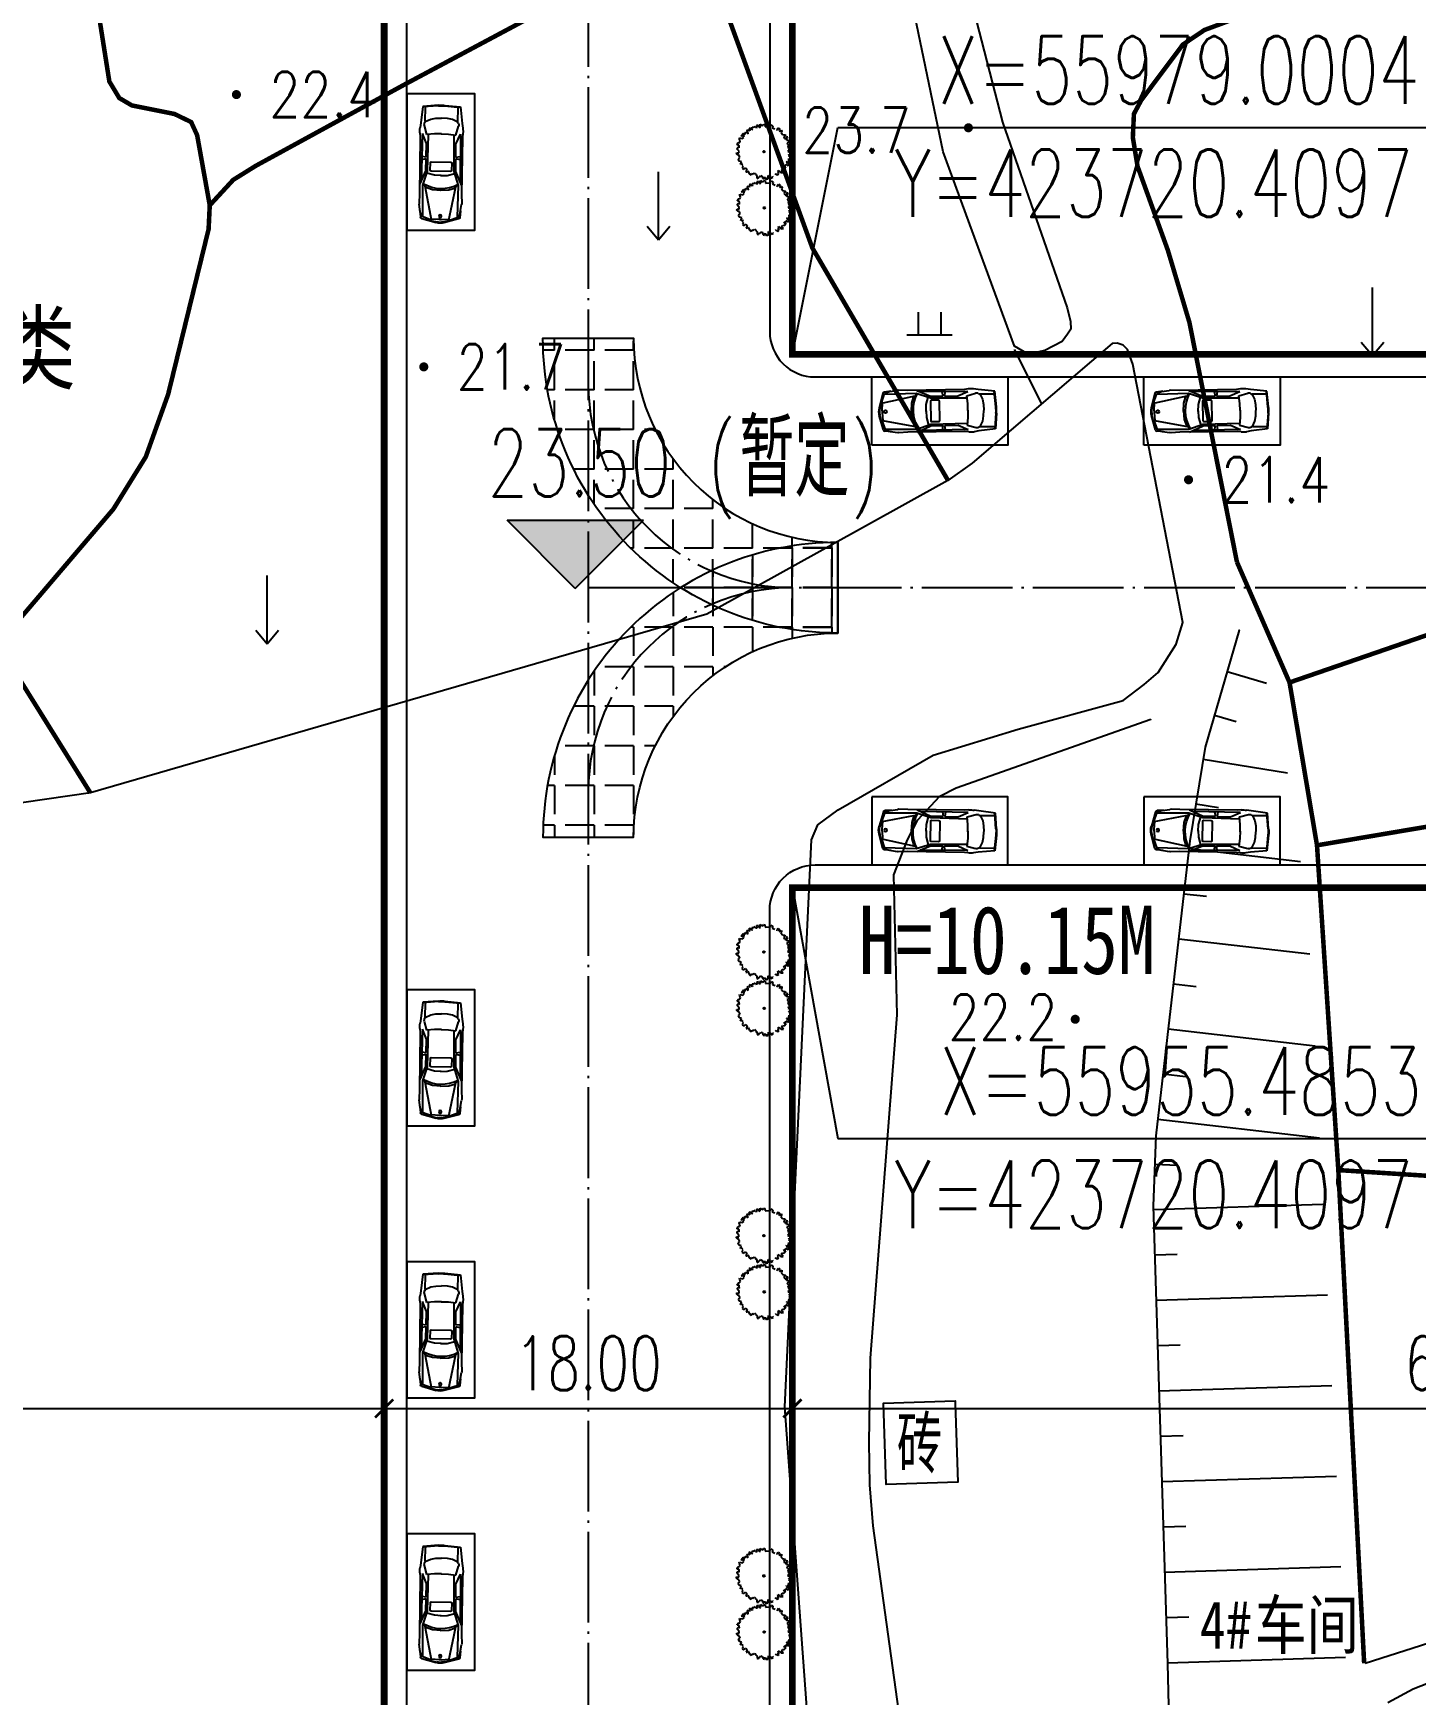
# Model space of a CAD drawing. Header units: millimetres. Extents: x 423323 to 424695, y 55333 to 56284.
# Drawn here: x 423686.9 to 423747.9, y 55919.9 to 55993.2 of the extents above; entities that cross this region are included whole.
import ezdxf
from ezdxf.enums import TextEntityAlignment as Align

# ---------------------------------------------------------------- set-up
doc = ezdxf.new("R2010")
doc.units = ezdxf.units.MM
doc.header["$LTSCALE"] = 1000
doc.linetypes.add('DOTE', pattern=[2.42, 2, -0.2, 0.02, -0.2])
for name, color, linetype in [('A绿-1', 82, 'Continuous'), ('DIM_COOR', 3, 'Continuous'), ('DIM_ELEV', 3, 'Continuous'), ('PUB_DIM', 3, 'Continuous'), ('PUB_TEXT', 7, 'Continuous'), ('地形图', 252, 'Continuous'), ('道路', 4, 'Continuous'), ('道路中心线', 1, 'DOTE'), ('道路线', 142, 'Continuous')]:
    doc.layers.add(name, color=color, linetype=linetype)
doc.styles.add('_TCH_DIM', font='SIMPLEX', dxfattribs={"bigfont": 'GBCBIG'})
doc.styles.add('_TCH_DIM_T3', font='SIMPLEX', dxfattribs={"width": 0.705882, "bigfont": 'GBCBIG'})
doc.styles.add('HZ', font='rs.shx', dxfattribs={"width": 0.8, "bigfont": 'hztxt.shx'})
doc.styles.add('黑体', font='simhei.ttf', dxfattribs={"width": 0.8, "height": 3.5})
doc.linetypes.add('10421', pattern='A,2,[150,AAA.SHX,S=1,R=0,X=0,Y=1],1e-11', length=2)
doc.linetypes.add('1161', pattern='A,0,[149,AAA.SHX,S=0.15,R=0,X=0,Y=0],-1.6', length=1.6)
doc.dimstyles.new('_TCH_ARCH_M_M&&1', dxfattribs={"dimtxt": 2.38, "dimasz": 0.8, "dimexe": 2, "dimexo": 2.4, "dimgap": 0.8, "dimtad": 1, "dimzin": 0, "dimdsep": 46, "dimtxsty": '_TCH_DIM_T3', "dimblk": 'ARCHTICK', "dimcen": 0.09, "dimclrt": 7, "dimazin": 2, "dimtfac": 1, "dimtdec": 0, "dimtix": 1, "dimtmove": 2, "dimatfit": 3, "dimfxl": 0, "dimtolj": 1, "dimtzin": 0, "dimarcsym": 0})

# ---------------------------------------------------------------- blocks, each defined once
blk = doc.blocks.new('gc119')
for p, q in [((-0.5, 1), (-0.5, 0)), ((0.5, 1), (0.5, 0)), ((-1, 0), (1, 0))]:
    blk.add_line(p, q)
blk = doc.blocks.new('gc120')
for p, q in [((0, 0), (0, 3)), ((-0.5, 0.6), (0, 0)), ((0, 0), (0.5, 0.6))]:
    blk.add_line(p, q)
blk = doc.blocks.new('GC200')
at = {"linetype": 'Continuous', "const_width": 0.2, "flags": 128}
blk.add_lwpolyline([(-0.1, 0, 1), (0.1, 0, 1)], format="xyb", close=True, dxfattribs=at)
blk = doc.blocks.new('004')
at = {"layer": 'A绿-1', "color": 0}
for p, q in [((-793, 644), (-825, 585)), ((-762, 716), (-809, 677)), ((-809, 677), (-793, 644)), ((-699, 834), (-770, 749)), ((-770, 749), (-723, 742)), ((-723, 651), (-762, 716)), ((-723, 742), (-691, 683)), ((-691, 683), (-723, 651)), ((-691, 762), (-699, 834)), ((-534, 794), (-691, 762)), ((-511, 892), (-605, 840)), ((-605, 840), (-534, 794)), ((-456, 866), (-511, 892)), ((-401, 899), (-456, 866)), ((-354, 971), (-440, 997)), ((-440, 997), (-401, 899)), ((-283, 860), (-354, 971)), ((-276, 925), (-283, 860)), ((-244, 925), (-276, 925)), ((-205, 1023), (-268, 997)), ((-268, 997), (-244, 925)), ((-182, 945), (-205, 1023)), ((-134, 964), (-182, 945)), ((70, 1036), (-9, 1030)), ((-9, 1030), (-9, 991)), ((70, 977), (70, 1036)), ((93, 938), (70, 977)), ((132, 906), (93, 938)), ((179, 1023), (132, 906)), ((250, 1017), (179, 1023)), ((266, 945), (250, 1017)), ((321, 912), (266, 945)), ((360, 945), (321, 977)), ((321, 977), (321, 912)), ((360, 847), (360, 945)), ((399, 814), (360, 847)), ((438, 853), (399, 814)), ((478, 827), (438, 853)), ((525, 879), (478, 827)), ((564, 847), (525, 879)), ((532, 768), (564, 847)), ((572, 703), (532, 768)), ((564, 670), (572, 703)), ((595, 638), (564, 670)), ((658, 664), (595, 638)), ((697, 618), (658, 664)), ((744, 670), (697, 618)), ((783, 605), (744, 670)), ((-1068, 284), (-1052, 317)), ((-942, 226), (-1068, 284)), ((-1060, 128), (-1052, 186)), ((-966, 56), (-1060, 128)), ((-1052, 317), (-911, 278)), ((-1052, 186), (-950, 121)), ((-1052, -69), (-1052, 3)), ((-1052, 3), (-966, -3)), ((-982, 428), (-966, 461)), ((-927, 415), (-982, 428)), ((-966, 461), (-864, 454)), ((-966, -3), (-966, 56)), ((-950, 121), (-942, 226)), ((-942, 369), (-927, 415)), ((-887, 324), (-942, 369)), ((-911, 278), (-887, 324)), ((-872, 605), (-895, 533)), ((-895, 533), (-864, 481)), ((-825, 585), (-872, 605)), ((-864, 454), (-840, 461)), ((791, 481), (783, 605)), ((830, 500), (791, 481)), ((807, 409), (870, 487)), ((838, 343), (807, 409)), ((870, 487), (830, 500)), ((932, 363), (838, 343)), ((932, 200), (885, 200)), ((885, 200), (909, 160)), ((925, 101), (901, 69)), ((901, 69), (972, 16)), ((909, 278), (964, 311)), ((932, 232), (909, 278)), ((909, 160), (972, 160)), ((972, 160), (925, 101)), ((964, 311), (932, 363)), ((972, 16), (972, -69)), ((-1044, -154), (-1068, -193)), ((-1068, -193), (-1029, -219)), ((-989, -108), (-1052, -69)), ((-982, -173), (-1044, -154)), ((-1029, -219), (-1005, -166)), ((-1013, -278), (-989, -258)), ((-997, -310), (-1013, -278)), ((-919, -356), (-997, -310)), ((-974, -173), (-989, -108)), ((-989, -258), (-950, -278)), ((-934, -180), (-974, -173)), ((-950, -278), (-927, -251)), ((-942, -526), (-927, -480)), ((-864, -500), (-942, -526)), ((-927, -251), (-934, -180)), ((-927, -480), (-887, -441)), ((-887, -441), (-919, -356)), ((-887, -585), (-840, -533)), ((-848, -644), (-887, -585)), ((-840, -533), (-864, -500)), ((-801, -585), (-848, -644)), ((-762, -618), (-801, -585)), ((783, -618), (760, -650)), ((776, -513), (768, -552)), ((768, -552), (830, -585)), ((799, -448), (776, -513)), ((807, -618), (783, -618)), ((815, -493), (799, -448)), ((830, -585), (807, -618)), ((862, -474), (815, -493)), ((870, -278), (846, -336)), ((846, -336), (885, -435)), ((885, -435), (862, -474)), ((948, -310), (870, -278)), ((972, -69), (901, -95)), ((901, -95), (901, -180)), ((901, -180), (948, -219)), ((948, -219), (972, -271)), ((972, -271), (948, -310)), ((-636, -729), (-715, -657)), ((-683, -788), (-636, -729)), ((-629, -853), (-683, -788)), ((-574, -801), (-629, -853)), ((-401, -853), (-574, -801)), ((-425, -944), (-401, -853)), ((-385, -964), (-425, -944)), ((-338, -944), (-385, -964)), ((-299, -944), (-338, -944)), ((-260, -1010), (-299, -944)), ((-229, -912), (-260, -1010)), ((-182, -912), (-229, -912)), ((-189, -1010), (-182, -912)), ((-127, -1023), (-189, -1010)), ((-119, -938), (-127, -1023)), ((-56, -958), (-119, -938)), ((-56, -1010), (-56, -958)), ((-17, -997), (-56, -1010)), ((70, -1016), (-17, -997)), ((109, -925), (70, -951)), ((70, -951), (70, -1016)), ((132, -1023), (109, -925)), ((195, -997), (132, -1023)), ((226, -944), (164, -944)), ((164, -944), (195, -997)), ((250, -984), (226, -944)), ((297, -964), (250, -984)), ((297, -833), (274, -918)), ((274, -918), (297, -964)), ((328, -912), (297, -833)), ((360, -918), (328, -912)), ((383, -892), (360, -918)), ((407, -866), (383, -892)), ((438, -873), (407, -866)), ((423, -886), (438, -873)), ((454, -918), (423, -886)), ((470, -807), (446, -801)), ((446, -801), (485, -853)), ((564, -853), (454, -918)), ((509, -794), (470, -807)), ((485, -853), (548, -833)), ((556, -735), (493, -761)), ((493, -761), (509, -794)), ((548, -833), (564, -853)), ((650, -794), (556, -735)), ((674, -761), (650, -794)), ((705, -637), (666, -683)), ((666, -683), (674, -761)), ((760, -650), (705, -637))]:
    blk.add_line(p, q, dxfattribs=at)
blk.add_circle((-32, 10), 31.3, dxfattribs=at)
blk = doc.blocks.new('_ArchTick')
at = {"color": 0, "linetype": 'ByBlock', "const_width": 0.15}
blk.add_lwpolyline([(-0.5, -0.5), (0.5, 0.5)], dxfattribs=at)
blk = doc.blocks.new('*D106')
at = {"layer": 'Defpoints', "color": 0}
for p in [(423611.93, 55938.136), (423702.41, 55938.136), (423702.41, 55932.52)]:
    blk.add_point(p, dxfattribs=at)
at = {"layer": 'PUB_DIM', "color": 0, "lineweight": -2}
for p, q in [((423611.93, 55935.736), (423611.93, 55930.52)), ((423702.41, 55935.736), (423702.41, 55930.52)), ((423611.93, 55932.52), (423702.41, 55932.52))]:
    blk.add_line(p, q, dxfattribs=at)
at = {"layer": 'PUB_DIM', "color": 0, "lineweight": -2, "xscale": 0.8, "yscale": 0.8, "zscale": 0.8, "rotation": 180}
blk.add_blockref('_ArchTick', (423611.93, 55932.52), dxfattribs=at)
at = {"layer": 'PUB_DIM', "color": 0, "lineweight": -2, "xscale": 0.8, "yscale": 0.8, "zscale": 0.8}
blk.add_blockref('_ArchTick', (423702.41, 55932.52), dxfattribs=at)
at = {"layer": 'PUB_DIM', "color": 7, "insert": (423657.17, 55934.51), "char_height": 2.38, "attachment_point": 5, "style": '_TCH_DIM_T3'}
blk.add_mtext('\\A1;90.48', dxfattribs=at)
blk = doc.blocks.new('*D107')
at = {"layer": 'Defpoints', "color": 0}
for p in [(423702.41, 55938.136), (423720.41, 55938.136), (423720.41, 55932.52)]:
    blk.add_point(p, dxfattribs=at)
at = {"layer": 'PUB_DIM', "color": 0, "lineweight": -2}
for p, q in [((423702.41, 55935.736), (423702.41, 55930.52)), ((423720.41, 55935.736), (423720.41, 55930.52)), ((423702.41, 55932.52), (423720.41, 55932.52))]:
    blk.add_line(p, q, dxfattribs=at)
at = {"layer": 'PUB_DIM', "color": 0, "lineweight": -2, "xscale": 0.8, "yscale": 0.8, "zscale": 0.8, "rotation": 180}
blk.add_blockref('_ArchTick', (423702.41, 55932.52), dxfattribs=at)
at = {"layer": 'PUB_DIM', "color": 0, "lineweight": -2, "xscale": 0.8, "yscale": 0.8, "zscale": 0.8}
blk.add_blockref('_ArchTick', (423720.41, 55932.52), dxfattribs=at)
at = {"layer": 'PUB_DIM', "color": 7, "insert": (423711.41, 55934.51), "char_height": 2.38, "attachment_point": 5, "style": '_TCH_DIM_T3'}
blk.add_mtext('\\A1;18.00', dxfattribs=at)
blk = doc.blocks.new('*D108')
at = {"layer": 'Defpoints', "color": 0}
for p in [(423720.41, 55938.136), (423780.89, 55938.136), (423780.89, 55932.52)]:
    blk.add_point(p, dxfattribs=at)
at = {"layer": 'PUB_DIM', "color": 0, "lineweight": -2}
for p, q in [((423720.41, 55935.736), (423720.41, 55930.52)), ((423780.89, 55935.736), (423780.89, 55930.52)), ((423720.41, 55932.52), (423780.89, 55932.52))]:
    blk.add_line(p, q, dxfattribs=at)
at = {"layer": 'PUB_DIM', "color": 0, "lineweight": -2, "xscale": 0.8, "yscale": 0.8, "zscale": 0.8, "rotation": 180}
blk.add_blockref('_ArchTick', (423720.41, 55932.52), dxfattribs=at)
at = {"layer": 'PUB_DIM', "color": 0, "lineweight": -2, "xscale": 0.8, "yscale": 0.8, "zscale": 0.8}
blk.add_blockref('_ArchTick', (423780.89, 55932.52), dxfattribs=at)
at = {"layer": 'PUB_DIM', "color": 7, "insert": (423750.65, 55934.51), "char_height": 2.38, "attachment_point": 5, "style": '_TCH_DIM_T3'}
blk.add_mtext('\\A1;60.48', dxfattribs=at)
blk = doc.blocks.new('$plan$00001328')
at = {"layer": '道路线'}
for p, q in [((-2279, 116), (-2219, 807)), ((-2254, 116), (-2194, 806)), ((-2219, 807), (-1493, 889)), ((-1493, 889), (-1285, 919)), ((-1053, 923), (-878, 906)), ((-1023, 812), (1078, 831)), ((-582, 620), (-1023, 812)), ((-878, 906), (1645, 899)), ((-21, 822), (6, 627)), ((116, 823), (74, 627)), ((1224, 895), (623, 633)), ((1249, 767), (626, 562)), ((1370, 583), (1207, 751)), ((2643, 745), (1249, 767)), ((1645, 899), (2034, 915)), ((2034, 915), (2086, 904)), ((2427, 855), (2086, 904)), ((2367, 864), (2369, 870)), ((2369, 870), (2650, 842)), ((2604, 806), (2427, 855)), ((2787, 351), (2640, 772)), ((2720, 782), (2894, 148)), ((-1551, 693), (-2199, 695)), ((-1707, 230), (-1717, -16)), ((-1667, 459), (-1707, 230)), ((-1551, 693), (-1667, 459)), ((-1508, 707), (-1562, 671)), ((-979, 619), (-1374, 729)), ((-1019, -34), (-1015, 284)), ((-1015, 284), (-979, 619)), ((626, 562), (-988, 538)), ((6, 627), (-582, 620)), ((623, 633), (74, 627)), ((223, 404), (223, -456)), ((586, 444), (263, 444)), ((626, -456), (626, 404)), ((810, 258), (722, 594)), ((822, -38), (810, 258)), ((2844, 342), (1302, 653)), ((1448, 334), (1370, 583)), ((1469, -41), (1448, 334)), ((2762, 16), (2740, 362)), ((2816, 347), (2866, 112)), ((-2279, -163), (-2219, -855)), ((-2254, -163), (-2194, -854)), ((-1706, -277), (-1717, -32)), ((-1667, -507), (-1707, -277)), ((-1551, -741), (-1667, -507)), ((-1508, -755), (-1562, -719)), ((-979, -667), (-1371, -776)), ((-582, -668), (-1023, -860)), ((-1019, -14), (-1015, -332)), ((-1015, -332), (-979, -667)), ((626, -610), (-988, -585)), ((8, -674), (-582, -668)), ((-17, -869), (8, -674)), ((623, -681), (73, -675)), ((111, -870), (73, -675)), ((263, -496), (586, -496)), ((1224, -943), (623, -681)), ((1249, -815), (626, -610)), ((810, -306), (722, -641)), ((822, -10), (810, -306)), ((1370, -631), (1207, -799)), ((2844, -390), (1302, -701)), ((1448, -382), (1370, -630)), ((1469, -7), (1448, -382)), ((2787, -399), (2640, -820)), ((2720, -830), (2894, -195)), ((2762, -64), (2740, -410)), ((2816, -395), (2866, -160)), ((-2219, -855), (-1493, -937)), ((-1551, -741), (-2199, -743)), ((-1493, -937), (-1285, -966)), ((-1374, -776), (-1374, -777)), ((-1053, -971), (-878, -954)), ((-1023, -860), (1078, -879)), ((-878, -954), (1645, -947)), ((2643, -793), (1249, -815)), ((1645, -947), (2034, -963)), ((2034, -963), (2086, -952)), ((2427, -903), (2086, -952)), ((2367, -911), (2369, -918)), ((2369, -918), (2650, -889)), ((2604, -854), (2427, -903))]:
    blk.add_line(p, q, dxfattribs=at)
blk.add_circle((2608, -21), 62.7, dxfattribs=at)
for centre, radius, start, end in [((-1418, 573), 162, 74.46936, 123.73593), ((-1148, -44), 972, 84.37428, 98.07159), ((-191, -40), 1591, 331.45596, 29.52266), ((2589, 754), 54, 19.21062, 74.51383), ((2642, 761), 81, 15.33853, 84.1898), ((-665, -24), 1620, 175.05924, 184.94076), ((-640, -24), 1620, 175.05924, 184.94076), ((263, 404), 40, 90, 180), ((586, 404), 40, 0, 90), ((2115, -24), 648, 356.47351, 3.52649), ((2233, -24), 648, 347.90524, 12.09476), ((2269, -24), 648, 344.66147, 15.33853), ((263, -456), 40, 180, 270), ((586, -456), 40, 270, 0), ((-1418, -621), 162, 236.26405, 286.81983), ((-1148, -4), 972, 261.92841, 275.62572), ((2589, -802), 54, 285.48617, 340.78938), ((2642, -809), 81, 275.8102, 344.66147)]:
    blk.add_arc(centre, radius, start, end, dxfattribs=at)

msp = doc.modelspace()

# ---------------------------------------------------------------- hatches: boundary and pattern name
at = {"linetype": 'ByBlock'}
h = msp.add_hatch(dxfattribs=at)
h.set_pattern_fill('ANGLE', color=250, scale=0.5, angle=-20.77743, style=0)
h.set_pattern_definition([(90, (423713.4097, 55984.4167), (-1.74625, -1e-09), [1.27, -0.47625]), (180, (423713.4097, 55984.4167), (1e-09, -1.74625), [1.27, -0.47625])])
h.paths.add_polyline_path([(423709.41, 55979.709, 0.414214), (423722.41, 55966.709), (423722.41, 55970.709, -0.414214), (423713.41, 55979.709)])
h = msp.add_hatch(dxfattribs=at)
h.set_pattern_fill('ANGLE', color=250, scale=0.5, angle=-20.77743, style=0)
h.set_pattern_definition([(270, (423713.4097, 55953.0014), (-1.74625, 1e-09), [1.27, -0.47625]), (180, (423713.4097, 55953.0014), (1e-09, 1.74625), [1.27, -0.47625])])
h.paths.add_polyline_path([(423709.41, 55957.709, -0.414214), (423722.41, 55970.709), (423722.41, 55966.709, 0.414214), (423713.41, 55957.709)])
at = {"layer": 'DIM_ELEV'}
msp.add_hatch(color=256, dxfattribs=at).paths.add_polyline_path([(423710.839, 55968.68), (423707.839, 55971.68), (423713.839, 55971.68)])

# ---------------------------------------------------------------- linework, layer by layer
at = {"const_width": 0.3}
for points in [[(423702.41, 55859.005), (423702.41, 56099.48), (423611.93, 56099.48), (423611.93, 55859.005)], [(423780.89, 56099.48), (423720.41, 56099.48), (423720.41, 55979), (423780.89, 55979)], [(423780.89, 55859.005), (423720.41, 55859.005), (423720.41, 55955.485), (423780.89, 55955.485)]]:
    msp.add_lwpolyline(points, close=True, dxfattribs=at)
at = {"linetype": 'ByBlock'}
for points in [[(423722.41, 55966.709, -0.414214), (423709.41, 55979.709), (423713.41, 55979.709, 0.414214), (423722.41, 55970.709), (423722.41, 55966.709)], [(423722.41, 55970.709, 0.414214), (423709.41, 55957.709), (423713.41, 55957.709, -0.414214), (423722.41, 55966.709), (423722.41, 55970.709)]]:
    msp.add_lwpolyline(points, format="xyb", dxfattribs=at)
at = {"layer": 'DIM_COOR', "color": 3}
for p, q in [((423720.41, 55979), (423722.41, 55989)), ((423722.41, 55989), (423749.91, 55989)), ((423720.41, 55955.485), (423722.41, 55944.418)), ((423722.41, 55944.418), (423749.91, 55944.418))]:
    msp.add_line(p, q, dxfattribs=at)
at = {"layer": 'DIM_ELEV'}
for p, q in [((423710.839, 55968.68), (423707.839, 55971.68)), ((423707.839, 55971.68), (423713.839, 55971.68)), ((423710.839, 55968.68), (423713.839, 55971.68))]:
    msp.add_line(p, q, dxfattribs=at)
at = {"layer": '地形图', "color": 250}
for p, q in [((423739.577, 55965.009), (423741.313, 55964.505)), ((423739.02, 55963.088), (423739.98, 55962.809)), ((423738.526, 55961.153), (423742.243, 55960.548)), ((423738.204, 55959.179), (423739.191, 55959.018)), ((423737.899, 55957.203), (423742.819, 55956.635)), ((423737.67, 55955.216), (423738.663, 55955.101)), ((423737.441, 55953.229), (423743.224, 55952.562)), ((423737.212, 55951.242), (423738.205, 55951.128)), ((423736.982, 55949.255), (423743.456, 55948.508)), ((423736.753, 55947.269), (423737.746, 55947.154)), ((423736.524, 55945.282), (423743.657, 55944.459)), ((423736.386, 55943.288), (423737.386, 55943.246)), ((423736.315, 55941.289), (423743.803, 55941.527)), ((423736.378, 55939.29), (423737.378, 55939.322)), ((423736.442, 55937.291), (423744.001, 55937.531)), ((423736.505, 55935.292), (423737.505, 55935.324)), ((423736.569, 55933.293), (423744.199, 55933.536)), ((423736.632, 55931.294), (423737.632, 55931.326)), ((423736.696, 55929.295), (423744.398, 55929.54)), ((423736.759, 55927.296), (423737.758, 55927.328)), ((423736.822, 55925.297), (423744.596, 55925.544)), ((423736.886, 55923.298), (423737.885, 55923.33)), ((423736.949, 55921.299), (423744.794, 55921.549))]:
    msp.add_line(p, q, dxfattribs=at)
at = {"layer": '地形图', "color": 250, "linetype": '10421', "flags": 128}
for points in [[(423716.382, 56037.393), (423724.5, 56009.28), (423729.669, 55989.231), (423732.525, 55981.045), (423732.675, 55980.451), (423732.68, 55980.114), (423732.542, 55979.893), (423732.298, 55979.569), (423731.538, 55979.163), (423730.806, 55979.003), (423730.205, 55979.353), (423727.053, 55987.923), (423723.01, 56007.39), (423721.39, 56015.26), (423714.97, 56036.855)], [(423726.973, 55880.84), (423726.934, 55884.379), (423725.494, 55916.303), (423723.978, 55927.347), (423723.828, 55929.148), (423723.79, 55931.032), (423723.86, 55934.738), (423723.86, 55934.738), (423725.025, 55949.879), (423724.886, 55956.049), (423725.488, 55957.593), (423725.947, 55958.469), (423726.907, 55959.512), (423727.63, 55959.889), (423736.216, 55962.911), (423736.216, 55962.911), (423736.216, 55962.911)], [(423845.75, 55942.79), (423834.469, 55947.546), (423833.45, 55947.59), (423832.055, 55947.016), (423820.43, 55942.75), (423815.482, 55941.684), (423792.451, 55936.997), (423788.66, 55935.86), (423786.511, 55934.497), (423782.271, 55930.857), (423780.09, 55929.48), (423776.616, 55928.248), (423771.482, 55926.944), (423767.496, 55926.103), (423765.62, 55925.98), (423764.89, 55926.02), (423764.439, 55926.032), (423763.749, 55926.162), (423762.472, 55926.355), (423760.803, 55926.727), (423759.158, 55926.348), (423748.472, 55922.177), (423745.664, 55921.281)]]:
    msp.add_lwpolyline(points, dxfattribs=at)
at = {"layer": '地形图', "color": 250, "linetype": 'Continuous', "const_width": 0.2}
msp.add_lwpolyline([(423715.49, 55996.05), (423714.257, 55996.279), (423712.59, 55995.849), (423703.3, 55990.89), (423696.756, 55987.314), (423695.753, 55986.69), (423694.72, 55985.57), (423694.165, 55988.658), (423693.9, 55989.24), (423693.165, 55989.596), (423691.285, 55989.974), (423690.73, 55990.3), (423690.293, 55991.031), (423689.47, 55996.24), (423690.263, 56008.267), (423690.263, 56009.969), (423690.03, 56011.2), (423690.03, 56011.2)], dxfattribs=at)
at = {"layer": '地形图', "color": 250, "linetype": 'Continuous', "const_width": 0.2, "flags": 128}
for points in [[(423740.01, 55969.84), (423737.915, 55980.406), (423736.963, 55983.589), (423735.628, 55987.286), (423735.42, 55988.56), (423735.468, 55989.601), (423735.788, 55990.2), (423737.625, 55992.656), (423738.58, 55993.3), (423741.101, 55994.236), (423761.39, 55999.6), (423773.13, 56005.18)], [(423715.49, 55996.05), (423716.514, 55995.151), (423717.589, 55993.861), (423721.29, 55983.69), (423727.27, 55973.44)], [(423689.46, 55959.66), (423685.9, 55965.369), (423685.3, 55966.11), (423690.474, 55972.178), (423691.9, 55974.48), (423692.885, 55977.233), (423694.67, 55984.52), (423694.72, 55985.57)], [(423742.33, 55964.53), (423740.01, 55969.84)]]:
    msp.add_lwpolyline(points, dxfattribs=at)
for points, elevation in [([(423742.33, 55964.53), (423786.35, 55979.71)], 21.06), ([(423743.54, 55957.35), (423753.89, 55959.1), (423759.936, 55960.792), (423767.756, 55962.806), (423771.92, 55964.06), (423779.124, 55967.319), (423783.477, 55969.655), (423788.97, 55973)], 21.07), ([(423745.62, 55921.28), (423744.48, 55943.03), (423743.54, 55957.35), (423742.33, 55964.53)], 21.81), ([(423744.48, 55943.03), (423754.68, 55942.375), (423762.921, 55942.586), (423770.8, 55943.22), (423776.832, 55945.134), (423785, 55948.96), (423795.21, 55954.56)], 20.84)]:
    msp.add_lwpolyline(points, dxfattribs=dict(at, elevation=elevation))
at = {"layer": '地形图', "color": 250, "linetype": 'Continuous', "flags": 128}
for points in [[(423721.691, 55910.497), (423720.082, 55932.591), (423721.25, 55957.595), (423721.53, 55958.26), (423722.433, 55958.916), (423726.623, 55961.331), (423730.36, 55962.464), (423734.994, 55963.74), (423735.918, 55964.443), (423736.533, 55964.97), (423737.332, 55966.221), (423737.63, 55967.17), (423735.42, 55978.561), (423735.191, 55979.207), (423735, 55979.41), (423734.729, 55979.495), (423734.507, 55979.47), (423728.331, 55974.195), (423727.27, 55973.44), (423716.64, 55967.54), (423689.46, 55959.66), (423669.37, 55956.76)], [(423740.107, 55966.835), (423740.107, 55966.835), (423740.107, 55966.835), (423738.612, 55961.681), (423737.939, 55957.551), (423736.438, 55944.541), (423736.31, 55941.44), (423736.95, 55921.28), (423737.9, 55880.817)], [(423746.661, 55919.554), (423747.78, 55920.153), (423759.818, 55924.868), (423761.376, 55924.988), (423762.655, 55924.788), (423763.695, 55924.171), (423764.788, 55923.472), (423765.328, 55922.518), (423765.706, 55921.507), (423767.889, 55911.504)]]:
    msp.add_lwpolyline(points, dxfattribs=at)
at = {"layer": '地形图', "color": 250, "linetype": '1161', "flags": 128}
msp.add_lwpolyline([(423730.191, 55979.211), (423731.373, 55976.848)], dxfattribs=at)
at = {"layer": '地形图', "color": 250, "linetype": 'Continuous', "flags": 128}
msp.add_lwpolyline([(423727.59, 55932.75), (423727.7, 55929.27), (423724.543, 55929.17), (423724.43, 55932.76), (423727.587, 55932.86)], close=True, dxfattribs=at)
at = {"layer": '道路', "color": 4}
for points in [[(423703.41, 55860.005), (423703.41, 56098.48, 0.414214), (423701.41, 56100.48), (423612.93, 56100.48, 0.414214), (423610.93, 56098.48), (423610.93, 55860.005, 0.414214), (423612.93, 55858.005), (423701.41, 55858.005, 0.414214)], [(423779.89, 56100.48), (423721.41, 56100.48, 0.414214), (423719.41, 56098.48), (423719.41, 55980, 0.414214), (423721.41, 55978), (423779.89, 55978, 0.414214), (423781.89, 55980), (423781.89, 56098.48, 0.414214)], [(423779.89, 55858.005), (423721.41, 55858.005, -0.414214), (423719.41, 55860.005), (423719.41, 55954.485, -0.414214), (423721.41, 55956.485), (423779.89, 55956.485, -0.414214), (423781.89, 55954.485), (423781.89, 55860.005, -0.414214)]]:
    msp.add_lwpolyline(points, format="xyb", close=True, dxfattribs=at)
at = {"layer": '道路中心线', "color": 1, "linetype": 'DOTE', "ltscale": 0.002}
for p, q in [((423711.41, 56103.48), (423711.41, 55852.068)), ((423808.515, 55968.709), (423711.41, 55968.709))]:
    msp.add_line(p, q, dxfattribs=at)
for centre, start, end in [((423720.41, 55977.709), 180, 270), ((423720.41, 55959.709), 90, 180)]:
    msp.add_arc(centre, 9, start, end, dxfattribs=at)
at = {"layer": '道路线'}
for points in [[(423703.41, 55984.48), (423706.41, 55984.48), (423706.41, 55990.48), (423703.41, 55990.48)], [(423723.91, 55975), (423723.91, 55978), (423729.91, 55978), (423729.91, 55975)], [(423735.91, 55975), (423735.91, 55978), (423741.91, 55978), (423741.91, 55975)], [(423723.91, 55959.485), (423723.91, 55956.485), (423729.91, 55956.485), (423729.91, 55959.485)], [(423735.91, 55959.485), (423735.91, 55956.485), (423741.91, 55956.485), (423741.91, 55959.485)], [(423703.41, 55944.985), (423706.41, 55944.985), (423706.41, 55950.985), (423703.41, 55950.985)], [(423703.41, 55932.985), (423706.41, 55932.985), (423706.41, 55938.985), (423703.41, 55938.985)], [(423703.41, 55920.985), (423706.41, 55920.985), (423706.41, 55926.985), (423703.41, 55926.985)]]:
    msp.add_lwpolyline(points, close=True, dxfattribs=at)

# ---------------------------------------------------------------- block references
at = {"layer": 'A绿-1', "xscale": 0.001167051214724779, "yscale": 0.00116705121472478, "zscale": -0.00116705121472478, "rotation": 200.3603193262186}
for p in [(423719.118, 55987.933), (423719.132, 55985.454), (423719.113, 55952.641), (423719.127, 55950.162), (423719.113, 55940.137), (423719.127, 55937.659), (423719.113, 55925.137), (423719.127, 55922.659)]:
    msp.add_blockref('004', p, dxfattribs=at)
at = {"layer": '地形图', "color": 250, "linetype": 'Continuous'}
for name, p in [('GC200', (423695.896, 55990.452, 22.4)), ('GC200', (423728.171, 55988.987, 23.7)), ('gc120', (423714.503, 55984.044)), ('gc120', (423745.992, 55978.94)), ('gc119', (423726.459, 55979.856)), ('GC200', (423704.159, 55978.447, 21.7)), ('GC200', (423737.876, 55973.468, 21.4)), ('gc120', (423697.249, 55966.241)), ('GC200', (423732.88, 55949.68, 22.17))]:
    msp.add_blockref(name, p, dxfattribs=at)
at = {"layer": '道路线', "zscale": 0.0009999999999999998}
for p, xscale, yscale, rotation in [((423704.895, 55987.699), 0.00100000000000001, -0.00100000000000001, 269.1518915367948), ((423727.128, 55976.486), 0.001000000000000011, 0.001000000000000011, 180.8481084632053), ((423739.128, 55976.486), 0.001000000000000012, 0.001000000000000011, 180.8481084632053), ((423727.128, 55958), 0.001000000000000011, -0.001000000000000011, 179.1518915367947), ((423739.128, 55958), 0.001000000000000011, -0.001000000000000011, 179.1518915367947), ((423704.895, 55948.204), 0.00100000000000001, -0.00100000000000001, 269.1518915367948), ((423704.895, 55936.204), 0.00100000000000001, -0.00100000000000001, 269.1518915367948), ((423704.895, 55924.204), 0.00100000000000001, -0.00100000000000001, 269.1518915367948)]:
    msp.add_blockref('$plan$00001328', p, dxfattribs=dict(at, xscale=xscale, yscale=yscale, rotation=rotation))

# ---------------------------------------------------------------- texts
at = {"layer": 'PUB_TEXT'}
for s, height, style, width, p in [('X=55979.0004', 2.975, '_TCH_DIM', 0.705882, (423726.81, 55990.05)), ('Y=423720.4097', 2.975, '_TCH_DIM', 0.705882, (423724.91, 55985.058)), ('火灾危险性类别：丁类', 3.0042, '黑体', 0.8, (423656.027, 55977.776)), ('(', 2.975, '_TCH_DIM', 0.705882, (423716.669, 55972.73)), (')', 2.975, '_TCH_DIM', 0.705882, (423722.984, 55972.73)), ('23.50', 2.975, '_TCH_DIM', 0.705882, (423706.969, 55972.73)), ('H=10.15M', 3.0042, '黑体', 0.8, (423723.327, 55951.68)), ('X=55955.4853', 2.975, '_TCH_DIM', 0.705882, (423726.91, 55945.468)), ('Y=423720.4097', 2.975, '_TCH_DIM', 0.705882, (423724.91, 55940.476)), ('车间', 2.103, '黑体', 0.8, (423740.792, 55921.925)), ('4#', 2.103, '黑体', 0.8, (423738.372, 55921.925))]:
    msp.add_text(s, height=height, dxfattribs=dict(at, style=style, width=width)).set_placement(p)
at = {"layer": 'PUB_TEXT', "style": '_TCH_DIM'}
msp.add_text('暂定', height=3.3759, dxfattribs=at).set_placement((423718.069, 55972.73))
at = {"layer": '地形图', "color": 250, "linetype": 'Continuous', "style": 'HZ', "width": 0.8}
for s, height, p in [('22.4', 2, (423699.746, 55990.452)), ('23.7', 2, (423723.234, 55988.887)), ('21.7', 2, (423708.009, 55978.447)), ('21.4', 2, (423741.726, 55973.468)), ('22.2', 2, (423729.69, 55949.772)), ('砖', 2.5, (423726.016, 55931.042))]:
    msp.add_text(s, height=height, dxfattribs=at).set_placement(p, align=Align.MIDDLE)

# ---------------------------------------------------------------- dimensions: what is measured, and where the dimension line sits
at = {"layer": 'PUB_DIM'}
for p1, p2, text, picture, middle in [((423611.93, 55938.136), (423702.41, 55938.136), '90.48', '*D106', (423657.17, 55934.51)), ((423702.41, 55938.136), (423720.41, 55938.136), '18.00', '*D107', (423711.41, 55934.51)), ((423720.41, 55938.136), (423780.89, 55938.136), '60.48', '*D108', (423750.65, 55934.51))]:
    dim = msp.add_aligned_dim(p1=p1, p2=p2, distance=-5.616, text=text, dimstyle='_TCH_ARCH_M_M&&1', dxfattribs=at)
    dim.commit()
    dim.dimension.update_dxf_attribs({"geometry": picture, "text_midpoint": middle})

doc.saveas('drawing.dxf')
